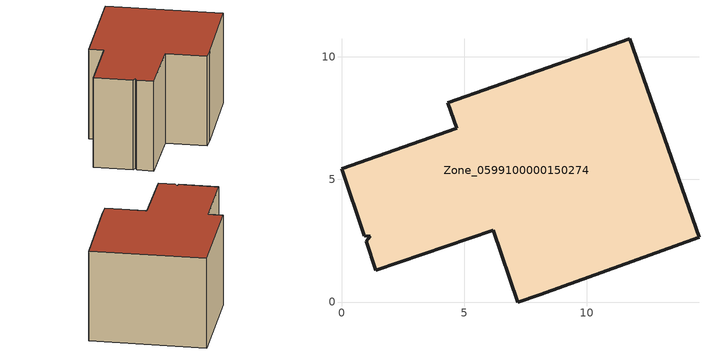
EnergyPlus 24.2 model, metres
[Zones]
Zone_0599100000150274
 floor ground (C_G): 1,2.47 1.18,2.69 0.92,2.71 0,5.44 4.7,7.08 4.33,8.13 11.74,10.72 14.57,2.65 8.08,0.31 7.17,0 6.19,2.92 1.39,1.3 z0
 wall outside (C_F): 1.18,2.69 1,2.47 1.39,1.3 6.19,2.92 7.17,0 8.08,0.31 14.57,2.65 11.74,10.72 4.33,8.13 4.7,7.08 0,5.44 0.92,2.71 1.18,2.69 z0:7
 roof outside (C_R): 8.08,0.31 14.57,2.65 11.74,10.72 4.33,8.13 4.7,7.08 0,5.44 0.92,2.71 1.18,2.69 1,2.47 1.39,1.3 6.19,2.92 7.17,0 z7
[BUILDING]
Pand.0599100000150274: North Axis=0; Terrain=City; Loads Convergence Tolerance Value=0.04; Temperature Convergence Tolerance Value=0.4; Solar Distribution=FullExterior; Maximum Number of Warmup Days=25; Minimum Number of Warmup Days=1
[Site:Location]
Rotterdam.The.Hague.AP_ZH_NLD Design_Conditions: Latitude=51.96; Longitude=4.45; Time Zone=1; Elevation=-4.5
[SITE:GROUNDTEMPERATURE:BUILDINGSURFACE]
18, 18, 18, 18, 18, 18, 18, 18, 18, 18, 18, 18
[MATERIAL] Thermal Absorptance=0.9; Solar Absorptance=0.7; Visible Absorptance=0.7
Name | Roughness | Thickness | Conductivity | Density | Specific Heat
G.D.1965 | MediumSmooth | 0.15 | 1 | 540 | 1210
F.D.1965 | Rough | 0.3 | 0.857143 | 1920 | 840
R.D.1965 | MediumRough | 0.2 | 0.08 | 1500 | 1000
[CONSTRUCTION]
C_G: G.D.1965
C_F: F.D.1965
C_R: R.D.1965
[ZONE]
Zone_0599100000150274: Type=1; Multiplier=1; Ceiling Height=Autocalculate; Volume=Autocalculate; Floor Area=autocalculate; Part of Total Floor Area=Yes
[ZONEINFILTRATION:DESIGNFLOWRATE]
Infil_Zone_0599100000150274: Zone or ZoneList or Space or SpaceList=Zone_0599100000150274; Schedule=AlwaysOn; Design Flow Rate Calculation Method=Flow/Area; Flow Rate per Floor Area=0.0042; Constant Term Coefficient=1; Temperature Term Coefficient=0; Velocity Term Coefficient=0; Velocity Squared Term Coefficient=0
[HVACTEMPLATE:ZONE:IDEALLOADSAIRSYSTEM]
Zone_0599100000150274: Maximum Heating Supply Air Temperature=50; Minimum Cooling Supply Air Temperature=13; Maximum Heating Supply Air Humidity Ratio=0.0156; Minimum Cooling Supply Air Humidity Ratio=0.0077; Heating Limit=NoLimit; Cooling Limit=NoLimit; Dehumidification Control Type=ConstantSensibleHeatRatio; Cooling Sensible Heat Ratio=0.7; Dehumidification Setpoint=60; Humidification Control Type=None; Humidification Setpoint=30; Outdoor Air Method=None; Outdoor Air Flow Rate per Person=0.00944; Outdoor Air Flow Rate per Zone Floor Area=0; Outdoor Air Flow Rate per Zone=0; Demand Controlled Ventilation Type=None; Outdoor Air Economizer Type=NoEconomizer; Heat Recovery Type=None; Sensible Heat Recovery Effectiveness=0.7; Latent Heat Recovery Effectiveness=0.65
[ZONECONTROL:THERMOSTAT]
ThermostatControl_Zone_0599100000150274: Zone or ZoneList=Zone_0599100000150274; Control Type Schedule=DualSetpointControlType; Control 1=Thermostat_Zone_0599100000150274; Temperature Difference Between Cutout And Setpoint=0
[THERMOSTATSETPOINT:DUALSETPOINT]
Thermostat_Zone_0599100000150274: Heating Setpoint Temperature Schedule=HeatingSetpoint_Zone_0599100000150274; Cooling Setpoint Temperature Schedule=CoolingSetpoint_Zone_0599100000150274
[SCHEDULE:COMPACT]
HeatingSetpoint_Zone_0599100000150274: Through: 12/31, For: AllDays, Until: 24:00, 21
CoolingSetpoint_Zone_0599100000150274: Through: 12/31, For: AllDays, Until: 24:00, 24
DualSetpointControlType: Through: 12/31, For: AllDays, Until: 24:00, 4
AlwaysOn: Through: 12/31, For: AllDays, Until: 24:00, 1
